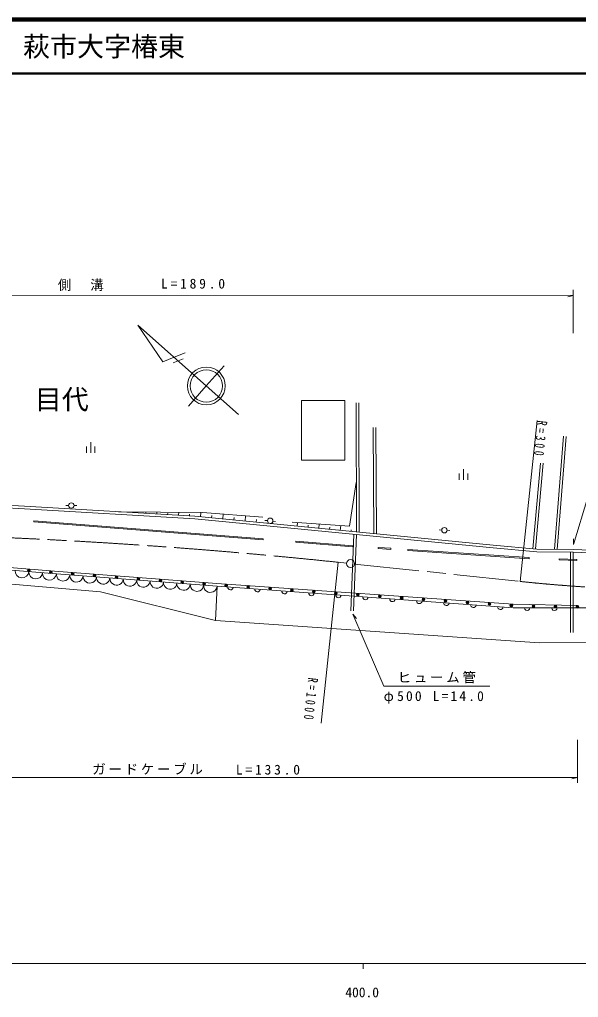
# Model space of a CAD drawing. Units: millimetres, scale not verified. Extents: x 40000 to 680000, y 20000 to 380000.
# Drawn here: x 404377 to 507908, y 198715 to 380000 of the extents above; entities that cross this region are included whole.
import ezdxf
from ezdxf.enums import TextEntityAlignment as Align

# ---------------------------------------------------------------- set-up
doc = ezdxf.new("R2010")
doc.units = ezdxf.units.MM
doc.header["$LTSCALE"] = 1000
doc.linetypes.add('CHAIN', pattern=[18.5, 12, -1.5, 3.5, -1.5])
for name, color, linetype, lineweight in [('M-BGD', 7, 'Continuous', 13), ('M-BMK', 2, 'CHAIN', 13), ('M-BMK-SRVR', 3, 'Continuous', 13), ('M-STR-HTXT', 7, 'Continuous', 13), ('M-TTL', 2, 'Continuous', 140), ('M-TTL-BAND', 7, 'Continuous', 13), ('M-TTL-LINE', 7, 'Continuous', 50)]:
    doc.layers.add(name, color=color, linetype=linetype, lineweight=lineweight)
doc.layers.add('M-BMK-HTXT', color=7, linetype='Continuous')
doc.layers.add('M-TTL-TXT', color=7, linetype='Continuous')
doc.styles.add('ＭＳ ゴシック', font='')
doc.styles.get('ＭＳ ゴシック').set_extended_font_data('MS Gothic')

msp = doc.modelspace()

# ---------------------------------------------------------------- linework, layer by layer
at = {"layer": 'M-BGD'}
for p, q in [((466782, 284980), (466704, 308967)), ((467282, 284981), (467204, 308968)), ((470011, 284664), (469868, 304351)), ((470511, 284668), (470368, 304354)), ((417550, 301668), (417550, 299668)), ((503491, 281819), (505163, 302740)), ((503989, 281780), (505661, 302700)), ((416750, 300868), (416750, 299668)), ((418350, 300868), (418350, 299668)), ((499472, 281901), (500853, 297786)), ((499970, 281857), (501351, 297742)), ((485794, 295855), (485793, 294655)), ((486594, 296655), (486593, 294655)), ((487394, 295855), (487393, 294655)), ((413466, 289924), (412966, 289935)), ((414466, 289927), (414966, 289940)), ((423723, 288710), (423724, 288736)), ((425744, 288591), (425753, 288744)), ((427765, 288472), (427772, 288600)), ((429786, 288353), (429807, 288711)), ((431807, 288234), (431820, 288464)), ((433828, 288115), (433861, 288677)), ((435849, 287996), (435868, 288328)), ((437892, 287836), (437970, 288643)), ((442023, 287435), (442110, 288324)), ((407015, 286881), (407031, 287081)), ((407015, 286881), (449503, 283563)), ((407031, 287081), (449519, 283762)), ((439958, 287636), (439999, 288065)), ((444089, 287234), (444134, 287695)), ((446154, 287034), (446247, 287985)), ((448220, 286833), (448268, 287324)), ((450306, 287120), (449808, 287158)), ((451302, 287026), (451799, 286971)), ((455825, 286090), (455891, 286736)), ((459809, 285686), (459889, 286469)), ((457817, 285888), (457854, 286245)), ((461802, 285485), (461845, 285910)), ((463794, 285283), (463887, 286201)), ((465786, 285081), (465821, 285429)), ((482583, 285370), (482084, 285405)), ((483581, 285319), (484081, 285301)), ((449503, 283563), (449519, 283762)), ((455552, 283291), (455537, 283091)), ((455537, 283091), (466115, 282265)), ((455552, 283291), (466131, 282464)), ((465737, 270408), (466278, 284547)), ((466237, 270389), (466777, 284528)), ((466115, 282265), (466131, 282464)), ((470794, 282132), (470780, 281932)), ((470780, 281932), (473134, 281774)), ((470794, 282132), (473147, 281973)), ((473134, 281774), (473147, 281973)), ((476328, 281759), (476315, 281560)), ((476315, 281560), (498755, 280049)), ((476328, 281759), (498768, 280248)), ((506439, 266360), (506426, 281236)), ((506939, 266361), (506926, 281236)), ((498768, 280248), (498755, 280049)), ((504360, 279820), (504368, 280020)), ((504360, 279820), (507610, 279688)), ((504368, 280020), (507618, 279888)), ((507618, 279888), (507610, 279688))]:
    msp.add_line(p, q, dxfattribs=at)
msp.add_lwpolyline([(456596, 298312), (456598, 309383), (464644, 309381), (464642, 298310)], close=True, dxfattribs=at)
for points in [[(466752, 294208), (465488, 286094), (454905, 286802)], [(506934, 281736), (500214, 281835), (492131, 282568), (436859, 287937), (405308, 289795), (378919, 291261), (372056, 291458), (325312, 289618)], [(506926, 281236), (500188, 281336), (492084, 282070), (436820, 287438), (405281, 289295), (378898, 290762), (372059, 290958), (325331, 289119)], [(449472, 287721), (438253, 288640), (422712, 288770)], [(565476, 280871), (544160, 280784), (519768, 280789), (506916, 281237)], [(565474, 281371), (544159, 281284), (519777, 281289), (506934, 281736)], [(373101, 280336), (411193, 277251), (440961, 274952)], [(507714, 271358), (495810, 271601), (440911, 275462), (410850, 277754), (373628, 280769)], [(440704, 268618), (419347, 273932), (377782, 277500), (365175, 277563)], [(566458, 264546), (500671, 264442), (440704, 268618), (440961, 274952)], [(440961, 274952), (495791, 270958), (547093, 270946), (566075, 271095)]]:
    msp.add_lwpolyline(points, dxfattribs=at)
for centre, radius in [((413966, 289914), 500), ((450805, 287081), 500), ((483082, 285336), 500), ((406091, 277888), 250), ((406091, 277888), 150), ((406091, 277888), 50), ((410152, 277559), 250), ((410152, 277559), 150), ((410152, 277559), 50), ((414214, 277247), 250), ((414214, 277247), 150), ((414214, 277247), 50), ((418276, 276937), 250), ((418276, 276937), 150), ((418276, 276937), 50), ((422338, 276627), 250), ((422338, 276627), 150), ((422338, 276627), 50), ((426400, 276318), 250), ((426400, 276318), 150), ((426400, 276318), 50), ((430462, 276008), 250), ((430462, 276008), 150), ((430462, 276008), 50), ((434524, 275698), 250), ((434524, 275698), 150), ((434524, 275698), 50), ((438586, 275389), 250), ((438586, 275389), 150), ((438586, 275389), 50), ((442650, 275089), 250), ((442650, 275089), 150), ((442650, 275089), 50), ((446714, 274803), 250), ((446714, 274803), 150), ((446714, 274803), 50), ((450778, 274518), 250), ((450778, 274518), 150), ((450778, 274518), 50), ((454842, 274232), 250), ((454842, 274232), 150), ((454842, 274232), 50), ((458905, 273946), 250), ((458905, 273946), 150), ((458905, 273946), 50), ((462969, 273660), 250), ((462969, 273660), 150), ((462969, 273660), 50), ((467033, 273375), 250), ((467033, 273375), 150), ((467033, 273375), 50), ((471096, 273089), 250), ((471096, 273089), 150), ((471096, 273089), 50), ((475160, 272803), 250), ((475160, 272803), 150), ((475160, 272803), 50), ((479224, 272517), 250), ((479224, 272517), 150), ((479224, 272517), 50), ((483287, 272231), 250), ((483287, 272231), 150), ((483287, 272231), 50), ((487351, 271946), 250), ((487351, 271946), 150), ((487351, 271946), 50), ((491415, 271660), 250), ((491415, 271660), 150), ((491415, 271660), 50), ((495479, 271374), 250), ((495479, 271374), 150), ((495479, 271374), 50), ((499563, 271275), 250), ((499563, 271275), 150), ((499563, 271275), 50), ((503636, 271191), 250), ((503636, 271191), 150), ((503636, 271191), 50), ((507709, 271108), 250), ((507709, 271108), 150), ((507709, 271108), 50)]:
    msp.add_circle(centre, radius, dxfattribs=at)
for centre, radius, start, end in [((404844, 277765), 1274, 175.36954, 355.36954), ((407384, 277560), 1274, 175.36954, 355.36954), ((409923, 277354), 1274, 175.36954, 355.36954), ((412433, 277155), 1244, 175.58359, 355.58359), ((414914, 276964), 1244, 175.58359, 355.58359), ((417394, 276772), 1244, 175.58359, 355.58359), ((419875, 276581), 1244, 175.58359, 355.58359), ((422356, 276389), 1244, 175.58359, 355.58359), ((424836, 276197), 1244, 175.58359, 355.58359), ((427317, 276006), 1244, 175.58359, 355.58359), ((429798, 275814), 1244, 175.58359, 355.58359), ((432278, 275623), 1244, 175.58359, 355.58359), ((434759, 275431), 1244, 175.58359, 355.58359), ((437240, 275239), 1244, 175.58359, 355.58359), ((439720, 275048), 1244, 175.58359, 355.58359), ((443459, 274770), 500, 175.83394, 355.83394), ((448456, 274406), 500, 175.83394, 355.83394), ((453453, 274042), 500, 175.83394, 355.83394), ((458451, 273678), 500, 175.83394, 355.83394), ((463448, 273314), 500, 175.83394, 355.83394), ((468445, 272950), 500, 175.83394, 355.83394), ((473442, 272586), 500, 175.83394, 355.83394), ((478439, 272222), 500, 175.83394, 355.83394), ((483436, 271858), 500, 175.83394, 355.83394), ((488434, 271494), 500, 175.83394, 355.83394), ((493431, 271130), 500, 175.83394, 355.83394), ((498435, 270958), 500, 179.98671, 359.98671), ((503445, 270956), 500, 179.98671, 359.98671)]:
    msp.add_arc(centre, radius, start, end, dxfattribs=at)
at = {"layer": 'M-BMK'}
for p, q in [((464946, 279223), (463405, 279385)), ((466438, 279066), (497127, 275831))]:
    msp.add_line(p, q, dxfattribs=at)
for centre, radius, start, end in [((358590, -715106), 1000000, 83.98344, 89.55482), ((528572, 574179), 300000, 263.98346, 273.99046)]:
    msp.add_arc(centre, radius, start, end, dxfattribs=at)
at = {"layer": 'M-BMK-SRVR'}
for p, q in [((438972, 312076), (426266, 323370)), ((434668, 317098), (432812, 316355)), ((438972, 312076), (442294, 315813)), ((438972, 312076), (435650, 308339)), ((444951, 306761), (438972, 312076))]:
    msp.add_line(p, q, dxfattribs=at)
msp.add_lwpolyline([(426266, 323370), (430916, 316560), (432993, 317391), (435069, 318221)], dxfattribs=at)
for centre, radius in [((438972, 312076), 3500), ((438972, 312076), 3000), ((465692, 279144), 750)]:
    msp.add_circle(centre, radius, dxfattribs=at)
at = {"layer": 'M-STR-HTXT'}
for p, q in [((325759, 328911), (506937, 328869)), ((506937, 328869), (505937, 328589)), ((506938, 329869), (506936, 321869)), ((500272, 305666), (497127, 275831)), ((507001, 282698), (507022, 283736)), ((463405, 279385), (460261, 249551)), ((466139, 269765), (466790, 268955)), ((507706, 238491), (507708, 246491)), ((373618, 239522), (507707, 239491)), ((507707, 239491), (506707, 239211))]:
    msp.add_line(p, q, dxfattribs=at)
for points in [[(507001, 282698), (509643, 291442), (529380, 291437)], [(466139, 269765), (471835, 256435), (491493, 256430)]]:
    msp.add_lwpolyline(points, dxfattribs=at)
at = {"layer": 'M-TTL'}
msp.add_line((680000, 380000), (40000, 380000), dxfattribs=at)
at = {"layer": 'M-TTL-BAND'}
for p, q in [((40000, 205000), (579000, 205000)), ((468000, 205000), (468000, 204000))]:
    msp.add_line(p, q, dxfattribs=at)
at = {"layer": 'M-TTL-LINE'}
msp.add_line((40000, 370000), (680000, 370000), dxfattribs=at)

# ---------------------------------------------------------------- texts
at = {"layer": 'M-BMK-HTXT', "style": 'ＭＳ ゴシック'}
msp.add_text('目代', height=3666, rotation=359.987, dxfattribs=at).set_placement((407195, 306658), align=Align.BOTTOM_LEFT)
at = {"layer": 'M-STR-HTXT', "char_height": 1833, "attachment_point": 7, "style": 'ＭＳ ゴシック'}
for s, insert, rotation in [('\\T1.2;側\u3000溝', (411468, 329694), 359.987), ('\\T1.42;L=189.0', (430570, 330103), 359.987), ('\\T1.61;\\W0.7;R=300', (500304, 305717), 264.187), ('\\T1.2;ヒューム管', (474414, 256934), 359.987), ('\\T1.58;\\W0.7;R=1000', (457834, 258067), 263.687), ('\\T1.32;φ500\\~L=14.0', (471821, 253170), 359.987), ('\\T1.2;ガードケーブル', (417835, 240012), 359.987), ('\\T1.42;L=133.0', (444454, 240006), 359.987)]:
    msp.add_mtext(s, dxfattribs=dict(at, insert=insert, rotation=rotation))
at = {"layer": 'M-TTL-BAND', "style": 'ＭＳ ゴシック'}
msp.add_text('400.0', height=1833, dxfattribs=at).set_placement((467844, 198195), align=Align.BOTTOM_CENTER)
at = {"layer": 'M-TTL-TXT', "style": 'ＭＳ ゴシック'}
msp.add_text('萩市大字椿東', height=3666, dxfattribs=at).set_placement((405024, 375000), align=Align.MIDDLE_LEFT)

doc.saveas('drawing.dxf')
